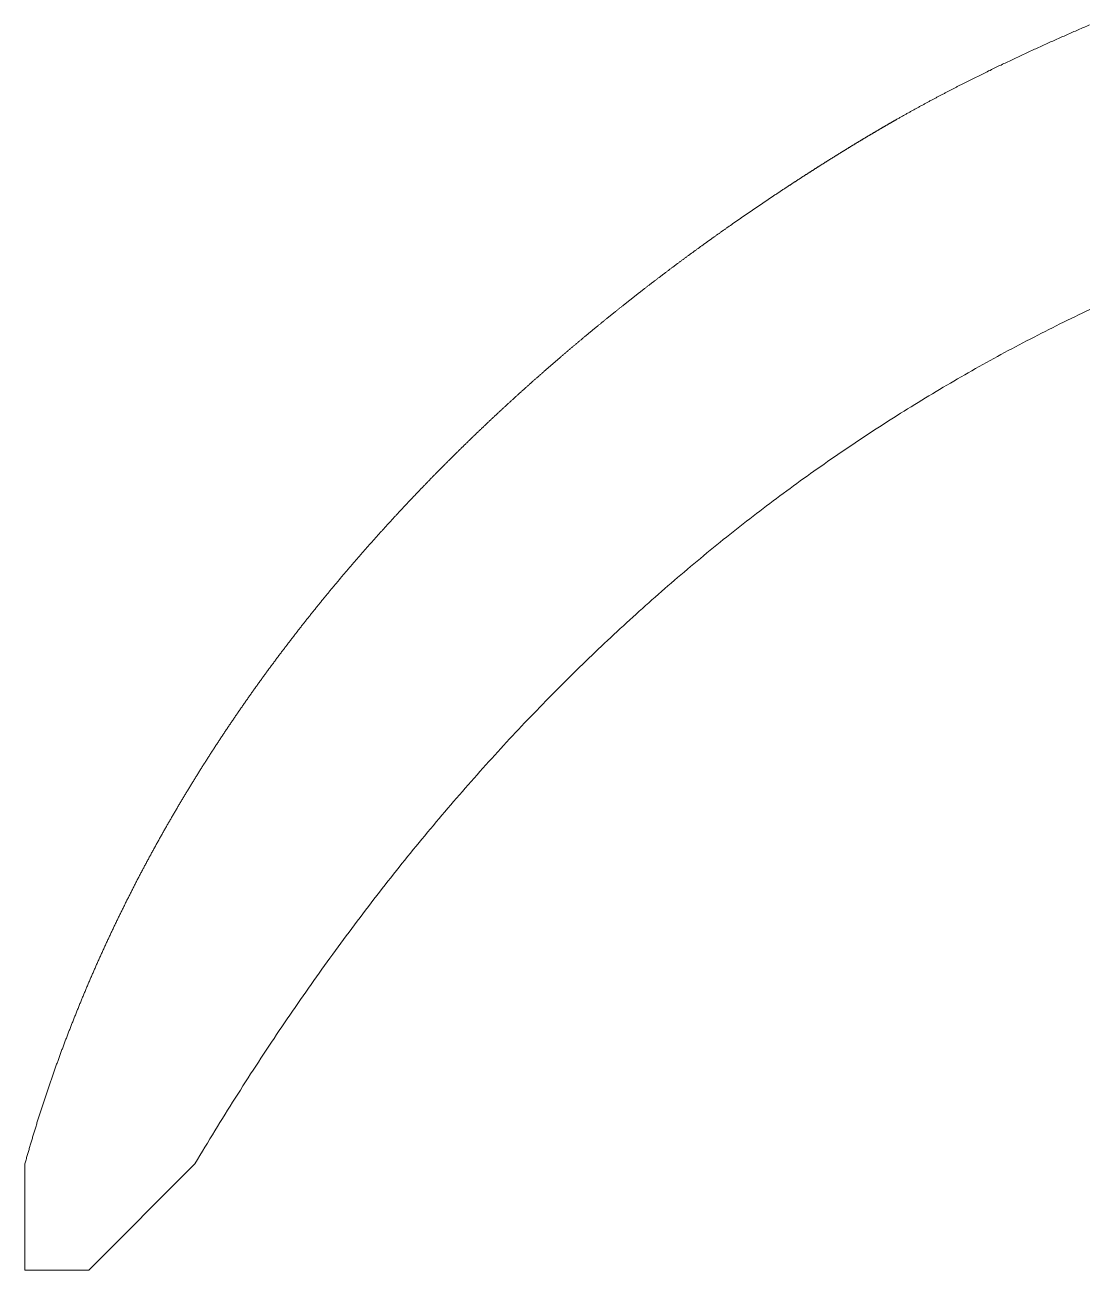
# Model space of a CAD drawing. Header units: millimetres. Extents: x -83 to 17, y -2 to 64.
# Drawn here: x -83.3 to -33.3, y -1.9 to 56.7 of the extents above; entities that cross this region are included whole.
import ezdxf

# ---------------------------------------------------------------- set-up
doc = ezdxf.new("R2010")
doc.units = ezdxf.units.MM

msp = doc.modelspace()

# ---------------------------------------------------------------- linework, layer by layer
at = {"color": 7, "linetype": 'Continuous', "lineweight": 15}
msp.add_lwpolyline([(-33.248, 56.657), (-33.315, 56.628), (-33.382, 56.6), (-33.449, 56.571), (-33.515, 56.542), (-33.582, 56.514), (-33.649, 56.485), (-33.716, 56.456), (-33.783, 56.427), (-33.849, 56.398), (-33.916, 56.369), (-33.983, 56.34), (-34.049, 56.311), (-34.116, 56.282), (-34.182, 56.252), (-34.249, 56.223), (-34.316, 56.194), (-34.382, 56.165), (-34.449, 56.135), (-34.515, 56.106), (-34.582, 56.076), (-34.648, 56.047), (-34.715, 56.017), (-34.781, 55.988), (-34.847, 55.958), (-34.914, 55.929), (-34.98, 55.899), (-35.046, 55.869), (-35.113, 55.839), (-35.179, 55.809), (-35.245, 55.78), (-35.311, 55.75), (-35.377, 55.72), (-35.444, 55.69), (-35.51, 55.66), (-35.576, 55.63), (-35.642, 55.6), (-35.708, 55.569), (-35.774, 55.539), (-35.84, 55.509), (-35.906, 55.479), (-35.971, 55.448), (-36.037, 55.418), (-36.103, 55.388), (-36.169, 55.357), (-36.235, 55.327), (-36.3, 55.296), (-36.366, 55.266), (-36.432, 55.235), (-36.497, 55.205), (-36.563, 55.174), (-36.628, 55.143), (-36.694, 55.112), (-36.759, 55.082), (-36.825, 55.051), (-36.89, 55.02), (-36.956, 54.989), (-37.021, 54.958), (-37.086, 54.927), (-37.151, 54.896), (-37.217, 54.865), (-37.282, 54.834), (-37.347, 54.803), (-37.412, 54.771), (-37.477, 54.74), (-37.542, 54.709), (-37.607, 54.678), (-37.672, 54.646), (-37.736, 54.615), (-37.801, 54.583), (-37.866, 54.552), (-37.931, 54.52), (-37.995, 54.489), (-38.06, 54.457), (-38.125, 54.426), (-38.189, 54.394), (-38.254, 54.362), (-38.318, 54.331), (-38.382, 54.299), (-38.447, 54.267), (-38.511, 54.235), (-38.575, 54.203), (-38.639, 54.171), (-38.704, 54.139), (-38.768, 54.107), (-38.832, 54.075), (-38.896, 54.043), (-38.96, 54.011), (-39.024, 53.979), (-39.088, 53.947), (-39.152, 53.914), (-39.215, 53.882), (-39.279, 53.849), (-39.311, 53.833), (-39.343, 53.817), (-39.375, 53.801), (-39.407, 53.784), (-39.439, 53.768), (-39.471, 53.752), (-39.503, 53.735), (-39.535, 53.719), (-39.567, 53.702), (-39.599, 53.686), (-39.631, 53.67), (-39.663, 53.653), (-39.695, 53.637), (-39.727, 53.62), (-39.759, 53.604), (-39.791, 53.587), (-39.823, 53.57), (-39.855, 53.554), (-39.887, 53.537), (-39.919, 53.521), (-39.951, 53.504), (-39.983, 53.487), (-40.015, 53.471), (-40.047, 53.454), (-40.079, 53.437), (-40.111, 53.42), (-40.143, 53.403), (-40.175, 53.387), (-40.207, 53.37), (-40.239, 53.353), (-40.271, 53.336), (-40.303, 53.319), (-40.336, 53.302), (-40.368, 53.285), (-40.4, 53.268), (-40.432, 53.251), (-40.464, 53.234), (-40.497, 53.217), (-40.529, 53.199), (-40.561, 53.182), (-40.594, 53.165), (-40.626, 53.148), (-40.658, 53.13), (-40.691, 53.113), (-40.723, 53.096), (-40.755, 53.078), (-40.788, 53.061), (-40.82, 53.043), (-40.853, 53.026), (-40.885, 53.008), (-40.918, 52.991), (-40.95, 52.973), (-40.983, 52.956), (-41.015, 52.938), (-41.048, 52.92), (-41.081, 52.903), (-41.113, 52.885), (-41.146, 52.867), (-41.179, 52.849), (-41.211, 52.831), (-41.244, 52.813), (-41.277, 52.795), (-41.31, 52.777), (-41.343, 52.759), (-41.376, 52.741), (-41.409, 52.723), (-41.441, 52.705), (-41.474, 52.687), (-41.507, 52.669), (-41.541, 52.65), (-41.574, 52.632), (-41.607, 52.614), (-41.64, 52.595), (-41.673, 52.577), (-41.706, 52.558), (-41.74, 52.54), (-41.773, 52.521), (-41.806, 52.502), (-41.84, 52.484), (-41.873, 52.465), (-41.907, 52.446), (-41.94, 52.428), (-41.974, 52.409), (-42.007, 52.39), (-42.041, 52.371), (-42.075, 52.352), (-42.108, 52.333), (-42.142, 52.314), (-42.176, 52.295), (-42.21, 52.275), (-42.244, 52.256), (-42.277, 52.237), (-42.311, 52.218), (-42.328, 52.208), (-42.345, 52.198), (-42.362, 52.188), (-42.38, 52.179), (-42.397, 52.169), (-42.414, 52.159), (-42.431, 52.15), (-42.448, 52.14), (-42.465, 52.13), (-42.482, 52.12), (-42.499, 52.11), (-42.516, 52.101), (-42.533, 52.091), (-42.551, 52.081), (-42.568, 52.071), (-42.585, 52.061), (-42.602, 52.051), (-42.619, 52.041), (-42.637, 52.031), (-42.654, 52.021), (-42.671, 52.012), (-42.688, 52.002), (-42.706, 51.992), (-42.723, 51.982), (-42.74, 51.972), (-42.757, 51.962), (-42.775, 51.952), (-42.792, 51.942), (-42.809, 51.931), (-42.827, 51.921), (-42.844, 51.911), (-42.862, 51.901), (-42.879, 51.891), (-42.896, 51.881), (-42.914, 51.871), (-42.931, 51.861), (-42.949, 51.851), (-42.966, 51.84), (-42.984, 51.83), (-43.001, 51.82), (-43.019, 51.81), (-43.036, 51.8), (-43.054, 51.789), (-43.071, 51.779), (-43.089, 51.769), (-43.107, 51.758), (-43.124, 51.748), (-43.142, 51.738), (-43.159, 51.728), (-43.177, 51.717), (-43.195, 51.707), (-43.212, 51.696), (-43.23, 51.686), (-43.248, 51.676), (-43.265, 51.665), (-43.283, 51.655), (-43.301, 51.644), (-43.319, 51.634), (-43.336, 51.623), (-43.354, 51.613), (-43.372, 51.602), (-43.39, 51.592), (-43.408, 51.581), (-43.426, 51.571), (-43.443, 51.56), (-43.461, 51.55), (-43.479, 51.539), (-43.497, 51.528), (-43.515, 51.518), (-43.533, 51.507), (-43.551, 51.496), (-43.569, 51.486), (-43.587, 51.475), (-43.605, 51.464), (-43.623, 51.454), (-43.641, 51.443), (-43.659, 51.432), (-43.677, 51.421), (-43.695, 51.41), (-43.713, 51.4), (-43.732, 51.389), (-43.75, 51.378), (-43.768, 51.367), (-43.786, 51.356), (-43.804, 51.345), (-43.822, 51.334), (-43.841, 51.324), (-43.859, 51.313), (-43.877, 51.302), (-43.895, 51.291), (-43.914, 51.28), (-43.932, 51.269), (-43.95, 51.258), (-43.969, 51.247), (-43.987, 51.236), (-44.005, 51.225), (-44.024, 51.213), (-44.042, 51.202), (-44.061, 51.191), (-44.079, 51.18), (-44.098, 51.169), (-44.116, 51.158), (-44.135, 51.147), (-44.153, 51.135), (-44.172, 51.124), (-44.19, 51.113), (-44.209, 51.102), (-44.227, 51.09), (-44.246, 51.079), (-44.265, 51.068), (-44.283, 51.056), (-44.302, 51.045), (-44.321, 51.034), (-44.339, 51.022), (-44.358, 51.011), (-44.377, 51), (-44.396, 50.988), (-44.414, 50.977), (-44.433, 50.965), (-44.452, 50.954), (-44.471, 50.942), (-44.49, 50.931), (-44.509, 50.919), (-44.528, 50.908), (-44.546, 50.896), (-44.565, 50.885), (-44.584, 50.873), (-44.603, 50.861), (-44.622, 50.85), (-44.641, 50.838), (-44.66, 50.826), (-44.679, 50.815), (-44.698, 50.803), (-44.718, 50.791), (-44.737, 50.779), (-44.756, 50.768), (-44.775, 50.756), (-44.794, 50.744), (-44.813, 50.732), (-44.833, 50.72), (-44.852, 50.709), (-44.871, 50.697), (-44.89, 50.685), (-44.91, 50.673), (-44.929, 50.661), (-44.948, 50.649), (-44.968, 50.637), (-44.987, 50.625), (-45.006, 50.613), (-45.026, 50.601), (-45.045, 50.589), (-45.065, 50.577), (-45.084, 50.565), (-45.104, 50.553), (-45.123, 50.54), (-45.143, 50.528), (-45.162, 50.516), (-45.182, 50.504), (-45.202, 50.492), (-45.221, 50.48), (-45.241, 50.467), (-45.261, 50.455), (-45.28, 50.443), (-45.3, 50.43), (-45.32, 50.418), (-45.34, 50.406), (-45.359, 50.393), (-45.379, 50.381), (-45.399, 50.369), (-45.419, 50.356), (-45.439, 50.344), (-45.459, 50.331), (-45.479, 50.319), (-45.498, 50.306), (-45.518, 50.294), (-45.538, 50.281), (-45.558, 50.269), (-45.578, 50.256), (-45.599, 50.243), (-45.619, 50.231), (-45.639, 50.218), (-45.659, 50.206), (-45.679, 50.193), (-45.699, 50.18), (-45.719, 50.167), (-45.74, 50.155), (-45.76, 50.142), (-45.78, 50.129), (-45.8, 50.116), (-45.821, 50.104), (-45.841, 50.091), (-45.861, 50.078), (-45.882, 50.065), (-45.902, 50.052), (-45.923, 50.039), (-45.943, 50.026), (-45.963, 50.013), (-45.984, 50), (-46.004, 49.987), (-46.025, 49.974), (-46.046, 49.961), (-46.066, 49.948), (-46.087, 49.935), (-46.107, 49.922), (-46.128, 49.909), (-46.149, 49.895), (-46.169, 49.882), (-46.19, 49.869), (-46.211, 49.856), (-46.232, 49.843), (-46.252, 49.829), (-46.273, 49.816), (-46.294, 49.803), (-46.315, 49.789), (-46.336, 49.776), (-46.357, 49.763), (-46.377, 49.749), (-46.398, 49.736), (-46.419, 49.723), (-46.44, 49.709), (-46.461, 49.696), (-46.482, 49.682), (-46.503, 49.669), (-46.524, 49.655), (-46.545, 49.642), (-46.567, 49.628), (-46.588, 49.614), (-46.609, 49.601), (-46.63, 49.587), (-46.651, 49.574), (-46.672, 49.56), (-46.694, 49.546), (-46.715, 49.533), (-46.736, 49.519), (-46.757, 49.505), (-46.779, 49.491), (-46.8, 49.477), (-46.821, 49.464), (-46.843, 49.45), (-46.864, 49.436), (-46.886, 49.422), (-46.907, 49.408), (-46.929, 49.394), (-46.95, 49.38), (-46.972, 49.366), (-46.993, 49.352), (-47.015, 49.338), (-47.036, 49.324), (-47.058, 49.31), (-47.079, 49.296), (-47.101, 49.282), (-47.123, 49.268), (-47.144, 49.254), (-47.166, 49.24), (-47.188, 49.226), (-47.209, 49.212), (-47.231, 49.197), (-47.253, 49.183), (-47.275, 49.169), (-47.297, 49.155), (-47.318, 49.14), (-47.34, 49.126), (-47.362, 49.112), (-47.384, 49.097), (-47.406, 49.083), (-47.428, 49.069), (-47.45, 49.054), (-47.472, 49.04), (-47.494, 49.025), (-47.516, 49.011), (-47.538, 48.996), (-47.56, 48.982), (-47.582, 48.967), (-47.604, 48.953), (-47.626, 48.938), (-47.648, 48.924), (-47.67, 48.909), (-47.693, 48.894), (-47.715, 48.88), (-47.737, 48.865), (-47.759, 48.85), (-47.781, 48.835), (-47.804, 48.821), (-47.826, 48.806), (-47.848, 48.791), (-47.871, 48.776), (-47.893, 48.762), (-47.915, 48.747), (-47.938, 48.732), (-47.96, 48.717), (-47.983, 48.702), (-48.005, 48.687), (-48.027, 48.672), (-48.05, 48.657), (-48.072, 48.642), (-48.095, 48.627), (-48.118, 48.612), (-48.14, 48.597), (-48.163, 48.582), (-48.185, 48.567), (-48.208, 48.552), (-48.23, 48.537), (-48.253, 48.522), (-48.276, 48.506), (-48.298, 48.491), (-48.321, 48.476), (-48.344, 48.461), (-48.367, 48.445), (-48.389, 48.43), (-48.412, 48.415), (-48.435, 48.4), (-48.458, 48.384), (-48.481, 48.369), (-48.504, 48.353), (-48.526, 48.338), (-48.549, 48.323), (-48.572, 48.307), (-48.595, 48.292), (-48.618, 48.276), (-48.641, 48.261), (-48.664, 48.245), (-48.687, 48.23), (-48.71, 48.214), (-48.733, 48.198), (-48.756, 48.183), (-48.779, 48.167), (-48.802, 48.152), (-48.825, 48.136), (-48.849, 48.12), (-48.872, 48.104), (-48.895, 48.089), (-48.918, 48.073), (-48.941, 48.057), (-48.964, 48.041), (-48.988, 48.026), (-49.011, 48.01), (-49.034, 47.994), (-49.057, 47.978), (-49.081, 47.962), (-49.104, 47.946), (-49.127, 47.93), (-49.151, 47.914), (-49.174, 47.898), (-49.198, 47.882), (-49.221, 47.866), (-49.244, 47.85), (-49.268, 47.834), (-49.291, 47.818), (-49.315, 47.802), (-49.338, 47.786), (-49.362, 47.769), (-49.385, 47.753), (-49.409, 47.737), (-49.432, 47.721), (-49.456, 47.705), (-49.48, 47.688), (-49.503, 47.672), (-49.527, 47.656), (-49.55, 47.639), (-49.574, 47.623), (-49.598, 47.607), (-49.622, 47.59), (-49.645, 47.574), (-49.669, 47.558), (-49.693, 47.541), (-49.716, 47.525), (-49.74, 47.508), (-49.764, 47.492), (-49.788, 47.475), (-49.812, 47.458), (-49.836, 47.442), (-49.859, 47.425), (-49.883, 47.409), (-49.907, 47.392), (-49.931, 47.375), (-49.955, 47.359), (-49.979, 47.342), (-50.003, 47.325), (-50.027, 47.309), (-50.051, 47.292), (-50.075, 47.275), (-50.099, 47.258), (-50.123, 47.241), (-50.147, 47.224), (-50.171, 47.208), (-50.195, 47.191), (-50.219, 47.174), (-50.243, 47.157), (-50.268, 47.14), (-50.292, 47.123), (-50.316, 47.106), (-50.34, 47.089), (-50.364, 47.072), (-50.388, 47.055), (-50.413, 47.038), (-50.437, 47.021), (-50.461, 47.004), (-50.485, 46.986), (-50.51, 46.969), (-50.534, 46.952), (-50.558, 46.935), (-50.583, 46.918), (-50.607, 46.9), (-50.631, 46.883), (-50.656, 46.866), (-50.68, 46.848), (-50.705, 46.831), (-50.729, 46.814), (-50.754, 46.796), (-50.778, 46.779), (-50.803, 46.762), (-50.827, 46.744), (-50.852, 46.727), (-50.876, 46.709), (-50.901, 46.692), (-50.925, 46.674), (-50.95, 46.657), (-50.974, 46.639), (-50.999, 46.621), (-51.023, 46.604), (-51.048, 46.586), (-51.073, 46.569), (-51.097, 46.551), (-51.122, 46.533), (-51.147, 46.515), (-51.171, 46.498), (-51.196, 46.48), (-51.221, 46.462), (-51.246, 46.444), (-51.27, 46.427), (-51.295, 46.409), (-51.32, 46.391), (-51.345, 46.373), (-51.37, 46.355), (-51.394, 46.337), (-51.419, 46.319), (-51.444, 46.301), (-51.469, 46.283), (-51.494, 46.265), (-51.519, 46.247), (-51.544, 46.229), (-51.569, 46.211), (-51.594, 46.193), (-51.618, 46.175), (-51.643, 46.157), (-51.668, 46.139), (-51.693, 46.12), (-51.718, 46.102), (-51.743, 46.084), (-51.768, 46.066), (-51.794, 46.047), (-51.819, 46.029), (-51.844, 46.011), (-51.869, 45.992), (-51.894, 45.974), (-51.919, 45.956), (-51.944, 45.937), (-51.969, 45.919), (-51.994, 45.9), (-52.02, 45.882), (-52.045, 45.864), (-52.07, 45.845), (-52.095, 45.827), (-52.12, 45.808), (-52.146, 45.789), (-52.171, 45.771), (-52.196, 45.752), (-52.221, 45.734), (-52.247, 45.715), (-52.272, 45.696), (-52.297, 45.678), (-52.323, 45.659), (-52.348, 45.64), (-52.373, 45.621), (-52.399, 45.603), (-52.424, 45.584), (-52.45, 45.565), (-52.475, 45.546), (-52.5, 45.527), (-52.526, 45.508), (-52.551, 45.489), (-52.577, 45.471), (-52.602, 45.452), (-52.628, 45.433), (-52.653, 45.414), (-52.679, 45.395), (-52.704, 45.376), (-52.73, 45.357), (-52.755, 45.337), (-52.781, 45.318), (-52.806, 45.299), (-52.832, 45.28), (-52.858, 45.261), (-52.883, 45.242), (-52.909, 45.223), (-52.934, 45.203), (-52.96, 45.184), (-52.986, 45.165), (-53.011, 45.146), (-53.037, 45.126), (-53.063, 45.107), (-53.088, 45.088), (-53.114, 45.068), (-53.14, 45.049), (-53.166, 45.029), (-53.191, 45.01), (-53.217, 44.99), (-53.243, 44.971), (-53.269, 44.951), (-53.295, 44.932), (-53.32, 44.912), (-53.346, 44.893), (-53.372, 44.873), (-53.398, 44.854), (-53.424, 44.834), (-53.45, 44.814), (-53.475, 44.795), (-53.501, 44.775), (-53.527, 44.755), (-53.553, 44.736), (-53.579, 44.716), (-53.605, 44.696), (-53.631, 44.676), (-53.657, 44.656), (-53.683, 44.636), (-53.709, 44.617), (-53.735, 44.597), (-53.761, 44.577), (-53.787, 44.557), (-53.813, 44.537), (-53.839, 44.517), (-53.865, 44.497), (-53.891, 44.477), (-53.917, 44.457), (-53.943, 44.437), (-53.969, 44.417), (-53.995, 44.397), (-54.021, 44.377), (-54.048, 44.356), (-54.074, 44.336), (-54.1, 44.316), (-54.126, 44.296), (-54.152, 44.276), (-54.178, 44.255), (-54.205, 44.235), (-54.231, 44.215), (-54.257, 44.194), (-54.283, 44.174), (-54.309, 44.154), (-54.336, 44.133), (-54.362, 44.113), (-54.388, 44.093), (-54.414, 44.072), (-54.441, 44.052), (-54.467, 44.031), (-54.493, 44.011), (-54.52, 43.99), (-54.546, 43.969), (-54.572, 43.949), (-54.599, 43.928), (-54.625, 43.908), (-54.651, 43.887), (-54.678, 43.866), (-54.704, 43.846), (-54.73, 43.825), (-54.757, 43.804), (-54.783, 43.784), (-54.81, 43.763), (-54.836, 43.742), (-54.862, 43.721), (-54.889, 43.7), (-54.915, 43.679), (-54.942, 43.659), (-54.968, 43.638), (-54.995, 43.617), (-55.021, 43.596), (-55.048, 43.575), (-55.074, 43.554), (-55.101, 43.533), (-55.127, 43.512), (-55.154, 43.491), (-55.18, 43.47), (-55.207, 43.449), (-55.234, 43.427), (-55.26, 43.406), (-55.287, 43.385), (-55.313, 43.364), (-55.34, 43.343), (-55.367, 43.322), (-55.393, 43.3), (-55.42, 43.279), (-55.446, 43.258), (-55.473, 43.236), (-55.5, 43.215), (-55.526, 43.194), (-55.553, 43.172), (-55.58, 43.151), (-55.606, 43.13), (-55.633, 43.108), (-55.66, 43.087), (-55.687, 43.065), (-55.713, 43.044), (-55.74, 43.022), (-55.767, 43.001), (-55.793, 42.979), (-55.82, 42.957), (-55.847, 42.936), (-55.874, 42.914), (-55.901, 42.892), (-55.927, 42.871), (-55.954, 42.849), (-55.981, 42.827), (-56.008, 42.806), (-56.035, 42.784), (-56.061, 42.762), (-56.088, 42.74), (-56.115, 42.718), (-56.142, 42.697), (-56.169, 42.675), (-56.196, 42.653), (-56.223, 42.631), (-56.249, 42.609), (-56.276, 42.587), (-56.303, 42.565), (-56.33, 42.543), (-56.357, 42.521), (-56.384, 42.499), (-56.411, 42.477), (-56.438, 42.455), (-56.465, 42.433), (-56.492, 42.41), (-56.519, 42.388), (-56.546, 42.366), (-56.573, 42.344), (-56.6, 42.322), (-56.627, 42.299), (-56.654, 42.277), (-56.681, 42.255), (-56.708, 42.233), (-56.735, 42.21), (-56.762, 42.188), (-56.789, 42.165), (-56.816, 42.143), (-56.843, 42.121), (-56.87, 42.098), (-56.897, 42.076), (-56.924, 42.053), (-56.951, 42.031), (-56.978, 42.008), (-57.005, 41.986), (-57.032, 41.963), (-57.059, 41.94), (-57.087, 41.918), (-57.114, 41.895), (-57.141, 41.873), (-57.168, 41.85), (-57.195, 41.827), (-57.222, 41.804), (-57.249, 41.782), (-57.277, 41.759), (-57.304, 41.736), (-57.331, 41.713), (-57.358, 41.69), (-57.385, 41.668), (-57.412, 41.645), (-57.44, 41.622), (-57.467, 41.599), (-57.494, 41.576), (-57.521, 41.553), (-57.548, 41.53), (-57.576, 41.507), (-57.603, 41.484), (-57.63, 41.461), (-57.657, 41.438), (-57.685, 41.415), (-57.712, 41.392), (-57.739, 41.368), (-57.766, 41.345), (-57.794, 41.322), (-57.821, 41.299), (-57.848, 41.276), (-57.876, 41.252), (-57.903, 41.229), (-57.93, 41.206), (-57.957, 41.183), (-57.985, 41.159), (-58.012, 41.136), (-58.039, 41.112), (-58.067, 41.089), (-58.094, 41.066), (-58.121, 41.042), (-58.149, 41.019), (-58.176, 40.995), (-58.203, 40.972), (-58.231, 40.948), (-58.258, 40.925), (-58.286, 40.901), (-58.313, 40.877), (-58.34, 40.854), (-58.368, 40.83), (-58.395, 40.806), (-58.423, 40.783), (-58.45, 40.759), (-58.477, 40.735), (-58.505, 40.712), (-58.532, 40.688), (-58.56, 40.664), (-58.587, 40.64), (-58.614, 40.616), (-58.642, 40.592), (-58.669, 40.568), (-58.697, 40.545), (-58.724, 40.521), (-58.752, 40.497), (-58.779, 40.473), (-58.807, 40.449), (-58.834, 40.425), (-58.862, 40.401), (-58.889, 40.377), (-58.916, 40.352), (-58.944, 40.328), (-58.971, 40.304), (-58.999, 40.28), (-59.026, 40.256), (-59.054, 40.232), (-59.081, 40.207), (-59.109, 40.183), (-59.137, 40.159), (-59.164, 40.135), (-59.192, 40.11), (-59.219, 40.086), (-59.247, 40.062), (-59.274, 40.037), (-59.302, 40.013), (-59.329, 39.988), (-59.357, 39.964), (-59.384, 39.94), (-59.412, 39.915), (-59.439, 39.891), (-59.467, 39.866), (-59.495, 39.842), (-59.522, 39.817), (-59.55, 39.792), (-59.577, 39.768), (-59.605, 39.743), (-59.632, 39.718), (-59.66, 39.694), (-59.688, 39.669), (-59.715, 39.644), (-59.743, 39.62), (-59.77, 39.595), (-59.798, 39.57), (-59.826, 39.545), (-59.853, 39.52), (-59.881, 39.495), (-59.909, 39.471), (-59.936, 39.446), (-59.964, 39.421), (-59.991, 39.396), (-60.019, 39.371), (-60.047, 39.346), (-60.074, 39.321), (-60.102, 39.296), (-60.13, 39.271), (-60.157, 39.246), (-60.185, 39.22), (-60.213, 39.195), (-60.24, 39.17), (-60.268, 39.145), (-60.296, 39.12), (-60.323, 39.095), (-60.351, 39.069), (-60.379, 39.044), (-60.406, 39.019), (-60.434, 38.994), (-60.462, 38.968), (-60.489, 38.943), (-60.517, 38.917), (-60.545, 38.892), (-60.572, 38.867), (-60.6, 38.841), (-60.628, 38.816), (-60.655, 38.79), (-60.683, 38.765), (-60.711, 38.739), (-60.738, 38.714), (-60.766, 38.688), (-60.794, 38.663), (-60.822, 38.637), (-60.849, 38.611), (-60.877, 38.586), (-60.905, 38.56), (-60.932, 38.534), (-60.96, 38.508), (-60.988, 38.483), (-61.016, 38.457), (-61.043, 38.431), (-61.071, 38.405), (-61.099, 38.379), (-61.126, 38.354), (-61.154, 38.328), (-61.182, 38.302), (-61.21, 38.276), (-61.237, 38.25), (-61.265, 38.224), (-61.293, 38.198), (-61.321, 38.172), (-61.348, 38.146), (-61.376, 38.12), (-61.404, 38.094), (-61.431, 38.068), (-61.459, 38.042), (-61.487, 38.015), (-61.515, 37.989), (-61.542, 37.963), (-61.57, 37.937), (-61.598, 37.911), (-61.626, 37.884), (-61.653, 37.858), (-61.681, 37.832), (-61.709, 37.805), (-61.737, 37.779), (-61.764, 37.753), (-61.792, 37.726), (-61.82, 37.7), (-61.848, 37.673), (-61.876, 37.647), (-61.903, 37.62), (-61.931, 37.594), (-61.959, 37.567), (-61.987, 37.541), (-62.014, 37.514), (-62.042, 37.488), (-62.07, 37.461), (-62.098, 37.434), (-62.125, 37.408), (-62.153, 37.381), (-62.181, 37.354), (-62.209, 37.328), (-62.236, 37.301), (-62.264, 37.274), (-62.292, 37.247), (-62.32, 37.22), (-62.347, 37.194), (-62.375, 37.167), (-62.403, 37.14), (-62.431, 37.113), (-62.459, 37.086), (-62.486, 37.059), (-62.514, 37.032), (-62.542, 37.005), (-62.57, 36.978), (-62.597, 36.951), (-62.625, 36.924), (-62.653, 36.897), (-62.681, 36.87), (-62.708, 36.842), (-62.736, 36.815), (-62.764, 36.788), (-62.792, 36.761), (-62.819, 36.734), (-62.847, 36.706), (-62.875, 36.679), (-62.903, 36.652), (-62.93, 36.625), (-62.958, 36.597), (-62.986, 36.57), (-63.014, 36.542), (-63.042, 36.515), (-63.069, 36.488), (-63.097, 36.46), (-63.125, 36.433), (-63.153, 36.405), (-63.18, 36.378), (-63.208, 36.35), (-63.236, 36.323), (-63.264, 36.295), (-63.291, 36.267), (-63.319, 36.24), (-63.347, 36.212), (-63.375, 36.184), (-63.402, 36.157), (-63.43, 36.129), (-63.458, 36.101), (-63.486, 36.073), (-63.513, 36.046), (-63.541, 36.018), (-63.569, 35.99), (-63.596, 35.962), (-63.624, 35.934), (-63.652, 35.906), (-63.68, 35.878), (-63.707, 35.85), (-63.735, 35.823), (-63.763, 35.795), (-63.791, 35.767), (-63.818, 35.738), (-63.846, 35.71), (-63.874, 35.682), (-63.901, 35.654), (-63.929, 35.626), (-63.957, 35.598), (-63.985, 35.57), (-64.012, 35.542), (-64.04, 35.513), (-64.068, 35.485), (-64.095, 35.457), (-64.123, 35.429), (-64.151, 35.4), (-64.179, 35.372), (-64.206, 35.344), (-64.234, 35.315), (-64.262, 35.287), (-64.289, 35.258), (-64.317, 35.23), (-64.345, 35.201), (-64.372, 35.173), (-64.4, 35.144), (-64.428, 35.116), (-64.455, 35.087), (-64.483, 35.059), (-64.511, 35.03), (-64.538, 35.001), (-64.566, 34.973), (-64.594, 34.944), (-64.621, 34.915), (-64.649, 34.887), (-64.677, 34.858), (-64.704, 34.829), (-64.732, 34.8), (-64.76, 34.772), (-64.787, 34.743), (-64.815, 34.714), (-64.843, 34.685), (-64.87, 34.656), (-64.898, 34.627), (-64.925, 34.598), (-64.953, 34.569), (-64.981, 34.54), (-65.008, 34.511), (-65.036, 34.482), (-65.064, 34.453), (-65.091, 34.424), (-65.119, 34.395), (-65.146, 34.366), (-65.174, 34.337), (-65.202, 34.308), (-65.229, 34.278), (-65.257, 34.249), (-65.284, 34.22), (-65.312, 34.191), (-65.339, 34.161), (-65.367, 34.132), (-65.395, 34.103), (-65.422, 34.073), (-65.45, 34.044), (-65.477, 34.015), (-65.505, 33.985), (-65.532, 33.956), (-65.56, 33.926), (-65.588, 33.897), (-65.615, 33.867), (-65.643, 33.838), (-65.67, 33.808), (-65.698, 33.779), (-65.725, 33.749), (-65.753, 33.719), (-65.78, 33.69), (-65.808, 33.66), (-65.835, 33.63), (-65.863, 33.601), (-65.89, 33.571), (-65.918, 33.541), (-65.945, 33.511), (-65.973, 33.481), (-66, 33.452), (-66.028, 33.422), (-66.055, 33.392), (-66.083, 33.362), (-66.11, 33.332), (-66.138, 33.302), (-66.165, 33.272), (-66.192, 33.242), (-66.22, 33.212), (-66.247, 33.182), (-66.275, 33.152), (-66.302, 33.122), (-66.33, 33.092), (-66.357, 33.062), (-66.384, 33.032), (-66.412, 33.001), (-66.439, 32.971), (-66.467, 32.941), (-66.494, 32.911), (-66.521, 32.88), (-66.549, 32.85), (-66.576, 32.82), (-66.604, 32.79), (-66.631, 32.759), (-66.658, 32.729), (-66.686, 32.698), (-66.713, 32.668), (-66.74, 32.637), (-66.768, 32.607), (-66.795, 32.577), (-66.822, 32.546), (-66.85, 32.515), (-66.877, 32.485), (-66.904, 32.454), (-66.932, 32.424), (-66.959, 32.393), (-66.986, 32.362), (-67.014, 32.332), (-67.041, 32.301), (-67.068, 32.27), (-67.095, 32.24), (-67.123, 32.209), (-67.15, 32.178), (-67.177, 32.147), (-67.205, 32.116), (-67.232, 32.085), (-67.259, 32.055), (-67.286, 32.024), (-67.313, 31.993), (-67.341, 31.962), (-67.368, 31.931), (-67.395, 31.9), (-67.422, 31.869), (-67.45, 31.838), (-67.477, 31.807), (-67.504, 31.776), (-67.531, 31.744), (-67.558, 31.713), (-67.585, 31.682), (-67.613, 31.651), (-67.64, 31.62), (-67.667, 31.588), (-67.694, 31.557), (-67.721, 31.526), (-67.748, 31.495), (-67.775, 31.463), (-67.803, 31.432), (-67.83, 31.401), (-67.857, 31.369), (-67.884, 31.338), (-67.911, 31.306), (-67.938, 31.275), (-67.965, 31.243), (-67.992, 31.212), (-68.019, 31.18), (-68.046, 31.149), (-68.073, 31.117), (-68.1, 31.086), (-68.127, 31.054), (-68.154, 31.022), (-68.181, 30.991), (-68.208, 30.959), (-68.235, 30.927), (-68.262, 30.896), (-68.289, 30.864), (-68.316, 30.832), (-68.343, 30.8), (-68.37, 30.768), (-68.397, 30.736), (-68.424, 30.705), (-68.451, 30.673), (-68.478, 30.641), (-68.505, 30.609), (-68.532, 30.577), (-68.559, 30.545), (-68.586, 30.513), (-68.613, 30.481), (-68.64, 30.449), (-68.667, 30.417), (-68.693, 30.385), (-68.72, 30.352), (-68.747, 30.32), (-68.774, 30.288), (-68.801, 30.256), (-68.828, 30.224), (-68.854, 30.191), (-68.881, 30.159), (-68.908, 30.127), (-68.935, 30.095), (-68.962, 30.062), (-68.989, 30.03), (-69.015, 29.997), (-69.042, 29.965), (-69.069, 29.933), (-69.096, 29.9), (-69.122, 29.868), (-69.149, 29.835), (-69.176, 29.803), (-69.203, 29.77), (-69.229, 29.738), (-69.256, 29.705), (-69.283, 29.672), (-69.309, 29.64), (-69.336, 29.607), (-69.363, 29.574), (-69.389, 29.542), (-69.416, 29.509), (-69.443, 29.476), (-69.469, 29.443), (-69.496, 29.411), (-69.522, 29.378), (-69.549, 29.345), (-69.576, 29.312), (-69.602, 29.279), (-69.629, 29.246), (-69.655, 29.213), (-69.682, 29.18), (-69.709, 29.147), (-69.735, 29.114), (-69.762, 29.081), (-69.788, 29.048), (-69.815, 29.015), (-69.841, 28.982), (-69.868, 28.949), (-69.894, 28.916), (-69.921, 28.882), (-69.947, 28.849), (-69.974, 28.816), (-70, 28.783), (-70.026, 28.75), (-70.053, 28.716), (-70.079, 28.683), (-70.106, 28.65), (-70.132, 28.616), (-70.159, 28.583), (-70.185, 28.549), (-70.211, 28.516), (-70.238, 28.483), (-70.264, 28.449), (-70.29, 28.416), (-70.317, 28.382), (-70.343, 28.349), (-70.369, 28.315), (-70.396, 28.281), (-70.422, 28.248), (-70.448, 28.214), (-70.475, 28.18), (-70.501, 28.147), (-70.527, 28.113), (-70.553, 28.079), (-70.579, 28.046), (-70.606, 28.012), (-70.632, 27.978), (-70.658, 27.944), (-70.684, 27.91), (-70.711, 27.876), (-70.737, 27.842), (-70.763, 27.809), (-70.789, 27.775), (-70.815, 27.741), (-70.841, 27.707), (-70.867, 27.673), (-70.893, 27.639), (-70.92, 27.605), (-70.946, 27.57), (-70.972, 27.536), (-70.998, 27.502), (-71.024, 27.468), (-71.05, 27.434), (-71.076, 27.4), (-71.102, 27.365), (-71.128, 27.331), (-71.154, 27.297), (-71.18, 27.263), (-71.206, 27.228), (-71.232, 27.194), (-71.258, 27.16), (-71.284, 27.125), (-71.31, 27.091), (-71.336, 27.056), (-71.362, 27.022), (-71.387, 26.987), (-71.413, 26.953), (-71.439, 26.918), (-71.465, 26.884), (-71.491, 26.849), (-71.517, 26.815), (-71.543, 26.78), (-71.568, 26.745), (-71.594, 26.711), (-71.62, 26.676), (-71.646, 26.641), (-71.672, 26.607), (-71.697, 26.572), (-71.723, 26.537), (-71.749, 26.502), (-71.775, 26.467), (-71.8, 26.432), (-71.826, 26.398), (-71.852, 26.363), (-71.877, 26.328), (-71.903, 26.293), (-71.929, 26.258), (-71.954, 26.223), (-71.98, 26.188), (-72.006, 26.153), (-72.031, 26.118), (-72.057, 26.083), (-72.082, 26.047), (-72.108, 26.012), (-72.133, 25.977), (-72.159, 25.942), (-72.185, 25.907), (-72.21, 25.871), (-72.236, 25.836), (-72.261, 25.801), (-72.287, 25.766), (-72.312, 25.73), (-72.337, 25.695), (-72.363, 25.66), (-72.388, 25.624), (-72.414, 25.589), (-72.439, 25.553), (-72.465, 25.518), (-72.49, 25.482), (-72.515, 25.447), (-72.541, 25.411), (-72.566, 25.376), (-72.591, 25.34), (-72.617, 25.305), (-72.642, 25.269), (-72.667, 25.233), (-72.692, 25.198), (-72.718, 25.162), (-72.743, 25.126), (-72.768, 25.09), (-72.793, 25.055), (-72.819, 25.019), (-72.844, 24.983), (-72.869, 24.947), (-72.894, 24.911), (-72.919, 24.875), (-72.945, 24.839), (-72.97, 24.803), (-72.995, 24.767), (-73.02, 24.732), (-73.045, 24.695), (-73.07, 24.659), (-73.095, 24.623), (-73.12, 24.587), (-73.145, 24.551), (-73.17, 24.515), (-73.195, 24.479), (-73.22, 24.443), (-73.245, 24.407), (-73.27, 24.37), (-73.295, 24.334), (-73.32, 24.298), (-73.345, 24.261), (-73.37, 24.225), (-73.395, 24.189), (-73.42, 24.152), (-73.444, 24.116), (-73.469, 24.08), (-73.494, 24.043), (-73.519, 24.007), (-73.544, 23.97), (-73.569, 23.934), (-73.593, 23.897), (-73.618, 23.861), (-73.643, 23.824), (-73.668, 23.787), (-73.692, 23.751), (-73.717, 23.714), (-73.742, 23.677), (-73.766, 23.641), (-73.791, 23.604), (-73.816, 23.567), (-73.84, 23.531), (-73.865, 23.494), (-73.89, 23.457), (-73.914, 23.42), (-73.939, 23.383), (-73.963, 23.346), (-73.988, 23.309), (-74.012, 23.272), (-74.037, 23.236), (-74.061, 23.199), (-74.086, 23.162), (-74.11, 23.124), (-74.135, 23.087), (-74.159, 23.05), (-74.184, 23.013), (-74.208, 22.976), (-74.233, 22.939), (-74.257, 22.902), (-74.281, 22.865), (-74.306, 22.827), (-74.33, 22.79), (-74.354, 22.753), (-74.379, 22.716), (-74.403, 22.678), (-74.427, 22.641), (-74.451, 22.604), (-74.476, 22.566), (-74.5, 22.529), (-74.524, 22.491), (-74.548, 22.454), (-74.573, 22.416), (-74.597, 22.379), (-74.621, 22.341), (-74.645, 22.304), (-74.669, 22.266), (-74.693, 22.229), (-74.717, 22.191), (-74.741, 22.153), (-74.765, 22.116), (-74.789, 22.078), (-74.813, 22.04), (-74.837, 22.002), (-74.861, 21.965), (-74.885, 21.927), (-74.909, 21.889), (-74.933, 21.851), (-74.957, 21.813), (-74.981, 21.775), (-75.005, 21.737), (-75.029, 21.7), (-75.053, 21.662), (-75.077, 21.624), (-75.1, 21.586), (-75.124, 21.548), (-75.148, 21.51), (-75.172, 21.471), (-75.196, 21.433), (-75.219, 21.395), (-75.243, 21.357), (-75.267, 21.319), (-75.29, 21.281), (-75.314, 21.242), (-75.338, 21.204), (-75.361, 21.166), (-75.385, 21.128), (-75.409, 21.089), (-75.432, 21.051), (-75.456, 21.013), (-75.479, 20.974), (-75.503, 20.936), (-75.526, 20.897), (-75.55, 20.859), (-75.573, 20.82), (-75.597, 20.782), (-75.62, 20.743), (-75.644, 20.705), (-75.667, 20.666), (-75.691, 20.628), (-75.714, 20.589), (-75.737, 20.55), (-75.761, 20.512), (-75.784, 20.473), (-75.807, 20.434), (-75.831, 20.395), (-75.854, 20.357), (-75.877, 20.318), (-75.901, 20.279), (-75.924, 20.24), (-75.947, 20.201), (-75.97, 20.162), (-75.993, 20.123), (-76.016, 20.085), (-76.04, 20.046), (-76.063, 20.007), (-76.086, 19.968), (-76.109, 19.929), (-76.132, 19.889), (-76.155, 19.85), (-76.178, 19.811), (-76.201, 19.772), (-76.224, 19.733), (-76.247, 19.694), (-76.27, 19.655), (-76.293, 19.615), (-76.316, 19.576), (-76.339, 19.537), (-76.362, 19.497), (-76.385, 19.458), (-76.407, 19.419), (-76.43, 19.379), (-76.453, 19.34), (-76.476, 19.301), (-76.499, 19.261), (-76.521, 19.222), (-76.544, 19.182), (-76.567, 19.143), (-76.59, 19.103), (-76.612, 19.064), (-76.635, 19.024), (-76.658, 18.984), (-76.68, 18.945), (-76.703, 18.905), (-76.725, 18.865), (-76.748, 18.826), (-76.77, 18.786), (-76.793, 18.746), (-76.816, 18.706), (-76.838, 18.667), (-76.861, 18.627), (-76.883, 18.587), (-76.905, 18.547), (-76.928, 18.507), (-76.95, 18.467), (-76.973, 18.427), (-76.995, 18.387), (-77.017, 18.347), (-77.04, 18.307), (-77.062, 18.267), (-77.084, 18.227), (-77.106, 18.187), (-77.129, 18.147), (-77.151, 18.107), (-77.173, 18.066), (-77.195, 18.026), (-77.217, 17.986), (-77.24, 17.946), (-77.262, 17.906), (-77.284, 17.865), (-77.306, 17.825), (-77.328, 17.785), (-77.35, 17.744), (-77.372, 17.704), (-77.394, 17.663), (-77.416, 17.623), (-77.438, 17.582), (-77.46, 17.542), (-77.482, 17.501), (-77.504, 17.461), (-77.526, 17.42), (-77.548, 17.38), (-77.569, 17.339), (-77.591, 17.299), (-77.613, 17.258), (-77.635, 17.217), (-77.657, 17.177), (-77.678, 17.136), (-77.7, 17.095), (-77.722, 17.054), (-77.743, 17.013), (-77.765, 16.973), (-77.787, 16.932), (-77.808, 16.891), (-77.83, 16.85), (-77.852, 16.809), (-77.873, 16.768), (-77.895, 16.727), (-77.916, 16.686), (-77.938, 16.645), (-77.959, 16.604), (-77.981, 16.563), (-78.002, 16.522), (-78.023, 16.481), (-78.045, 16.44), (-78.066, 16.399), (-78.088, 16.357), (-78.109, 16.316), (-78.13, 16.275), (-78.152, 16.234), (-78.173, 16.192), (-78.194, 16.151), (-78.215, 16.11), (-78.236, 16.068), (-78.258, 16.027), (-78.279, 15.985), (-78.3, 15.944), (-78.321, 15.903), (-78.342, 15.861), (-78.363, 15.82), (-78.384, 15.778), (-78.405, 15.737), (-78.426, 15.695), (-78.447, 15.653), (-78.468, 15.612), (-78.489, 15.57), (-78.51, 15.528), (-78.531, 15.487), (-78.552, 15.445), (-78.573, 15.403), (-78.594, 15.361), (-78.614, 15.32), (-78.635, 15.278), (-78.656, 15.236), (-78.677, 15.194), (-78.698, 15.152), (-78.718, 15.11), (-78.739, 15.068), (-78.76, 15.026), (-78.78, 14.984), (-78.801, 14.942), (-78.821, 14.9), (-78.842, 14.858), (-78.863, 14.816), (-78.883, 14.774), (-78.904, 14.732), (-78.924, 14.69), (-78.945, 14.648), (-78.965, 14.605), (-78.985, 14.563), (-79.006, 14.521), (-79.026, 14.479), (-79.046, 14.436), (-79.067, 14.394), (-79.087, 14.352), (-79.107, 14.309), (-79.128, 14.267), (-79.148, 14.224), (-79.168, 14.182), (-79.188, 14.139), (-79.208, 14.097), (-79.229, 14.054), (-79.249, 14.012), (-79.269, 13.969), (-79.289, 13.927), (-79.309, 13.884), (-79.329, 13.841), (-79.349, 13.799), (-79.369, 13.756), (-79.389, 13.713), (-79.409, 13.67), (-79.429, 13.628), (-79.449, 13.585), (-79.469, 13.542), (-79.488, 13.499), (-79.508, 13.456), (-79.528, 13.413), (-79.548, 13.37), (-79.568, 13.328), (-79.587, 13.285), (-79.607, 13.242), (-79.627, 13.199), (-79.646, 13.156), (-79.666, 13.112), (-79.686, 13.069), (-79.705, 13.026), (-79.725, 12.983), (-79.744, 12.94), (-79.764, 12.897), (-79.783, 12.853), (-79.803, 12.81), (-79.822, 12.767), (-79.842, 12.724), (-79.861, 12.68), (-79.88, 12.637), (-79.9, 12.594), (-79.919, 12.55), (-79.938, 12.507), (-79.958, 12.463), (-79.977, 12.42), (-79.996, 12.376), (-80.015, 12.333), (-80.034, 12.289), (-80.054, 12.246), (-80.073, 12.202), (-80.092, 12.159), (-80.111, 12.115), (-80.13, 12.071), (-80.149, 12.028), (-80.168, 11.984), (-80.187, 11.94), (-80.206, 11.896), (-80.225, 11.853), (-80.244, 11.809), (-80.263, 11.765), (-80.281, 11.721), (-80.3, 11.677), (-80.319, 11.633), (-80.338, 11.589), (-80.357, 11.546), (-80.375, 11.502), (-80.394, 11.458), (-80.413, 11.414), (-80.431, 11.369), (-80.45, 11.325), (-80.469, 11.281), (-80.487, 11.237), (-80.506, 11.193), (-80.524, 11.149), (-80.543, 11.105), (-80.561, 11.06), (-80.58, 11.016), (-80.598, 10.972), (-80.617, 10.928), (-80.635, 10.883), (-80.653, 10.839), (-80.672, 10.795), (-80.69, 10.75), (-80.708, 10.706), (-80.726, 10.661), (-80.745, 10.617), (-80.763, 10.572), (-80.781, 10.528), (-80.799, 10.483), (-80.817, 10.439), (-80.835, 10.394), (-80.853, 10.349), (-80.872, 10.305), (-80.89, 10.26), (-80.908, 10.215), (-80.925, 10.171), (-80.943, 10.126), (-80.961, 10.081), (-80.979, 10.036), (-80.997, 9.992), (-81.015, 9.947), (-81.033, 9.902), (-81.051, 9.857), (-81.068, 9.812), (-81.086, 9.767), (-81.104, 9.722), (-81.121, 9.677), (-81.139, 9.632), (-81.157, 9.587), (-81.174, 9.542), (-81.192, 9.497), (-81.209, 9.452), (-81.227, 9.407), (-81.244, 9.361), (-81.262, 9.316), (-81.279, 9.271), (-81.297, 9.226), (-81.314, 9.181), (-81.332, 9.135), (-81.349, 9.09), (-81.366, 9.045), (-81.383, 8.999), (-81.401, 8.954), (-81.418, 8.908), (-81.435, 8.863), (-81.452, 8.818), (-81.469, 8.772), (-81.487, 8.727), (-81.504, 8.681), (-81.521, 8.635), (-81.538, 8.59), (-81.555, 8.544), (-81.572, 8.499), (-81.589, 8.453), (-81.606, 8.407), (-81.623, 8.362), (-81.639, 8.316), (-81.656, 8.27), (-81.673, 8.224), (-81.69, 8.178), (-81.707, 8.133), (-81.723, 8.087), (-81.74, 8.041), (-81.757, 7.995), (-81.773, 7.949), (-81.79, 7.903), (-81.807, 7.857), (-81.823, 7.811), (-81.84, 7.765), (-81.856, 7.719), (-81.873, 7.673), (-81.889, 7.627), (-81.906, 7.581), (-81.922, 7.534), (-81.938, 7.488), (-81.955, 7.442), (-81.971, 7.396), (-81.987, 7.35), (-82.004, 7.303), (-82.02, 7.257), (-82.036, 7.211), (-82.052, 7.164), (-82.068, 7.118), (-82.084, 7.072), (-82.101, 7.025), (-82.117, 6.979), (-82.133, 6.932), (-82.149, 6.886), (-82.165, 6.839), (-82.181, 6.793), (-82.197, 6.746), (-82.212, 6.699), (-82.228, 6.653), (-82.244, 6.606), (-82.26, 6.559), (-82.276, 6.513), (-82.291, 6.466), (-82.307, 6.419), (-82.323, 6.372), (-82.339, 6.326), (-82.354, 6.279), (-82.37, 6.232), (-82.385, 6.185), (-82.401, 6.138), (-82.416, 6.091), (-82.432, 6.044), (-82.447, 5.997), (-82.463, 5.95), (-82.478, 5.903), (-82.494, 5.856), (-82.509, 5.809), (-82.524, 5.762), (-82.54, 5.715), (-82.555, 5.668), (-82.57, 5.62), (-82.585, 5.573), (-82.6, 5.526), (-82.616, 5.479), (-82.631, 5.431), (-82.646, 5.384), (-82.661, 5.337), (-82.676, 5.289), (-82.691, 5.242), (-82.706, 5.195), (-82.721, 5.147), (-82.736, 5.1), (-82.75, 5.052), (-82.765, 5.005), (-82.78, 4.957), (-82.795, 4.91), (-82.81, 4.862), (-82.824, 4.815), (-82.839, 4.767), (-82.854, 4.719), (-82.868, 4.672), (-82.883, 4.624), (-82.897, 4.576), (-82.912, 4.528), (-82.927, 4.481), (-82.941, 4.433), (-82.955, 4.385), (-82.97, 4.337), (-82.984, 4.289), (-82.999, 4.241), (-83.013, 4.193), (-83.027, 4.145), (-83.042, 4.097), (-83.056, 4.049), (-83.07, 4.001), (-83.084, 3.953), (-83.098, 3.905), (-83.112, 3.857), (-83.127, 3.809), (-83.141, 3.761), (-83.155, 3.713), (-83.169, 3.664), (-83.183, 3.616), (-83.196, 3.568), (-83.21, 3.52), (-83.224, 3.471), (-83.238, 3.423), (-83.252, 3.375), (-83.266, 3.326), (-83.279, 3.278), (-83.293, 3.229), (-83.307, 3.181), (-83.32, 3.132), (-83.334, 3.084), (-83.334, -1.916), (-80.334, -1.916), (-75.334, 3.084), (-75.217, 3.28), (-75.1, 3.476), (-74.983, 3.671), (-74.866, 3.866), (-74.748, 4.061), (-74.63, 4.255), (-74.512, 4.449), (-74.394, 4.642), (-74.275, 4.835), (-74.156, 5.028), (-74.037, 5.22), (-73.918, 5.412), (-73.799, 5.603), (-73.679, 5.794), (-73.56, 5.985), (-73.44, 6.175), (-73.32, 6.365), (-73.199, 6.555), (-73.079, 6.744), (-72.958, 6.933), (-72.837, 7.121), (-72.716, 7.309), (-72.594, 7.496), (-72.473, 7.683), (-72.351, 7.87), (-72.229, 8.057), (-72.106, 8.242), (-71.984, 8.428), (-71.861, 8.613), (-71.738, 8.798), (-71.615, 8.982), (-71.492, 9.166), (-71.368, 9.35), (-71.245, 9.533), (-71.121, 9.716), (-70.997, 9.898), (-70.872, 10.08), (-70.748, 10.262), (-70.623, 10.443), (-70.498, 10.624), (-70.373, 10.805), (-70.247, 10.985), (-70.122, 11.164), (-69.996, 11.344), (-69.87, 11.523), (-69.744, 11.701), (-69.617, 11.879), (-69.491, 12.057), (-69.364, 12.234), (-69.237, 12.411), (-69.11, 12.588), (-68.982, 12.764), (-68.854, 12.94), (-68.726, 13.115), (-68.598, 13.29), (-68.47, 13.464), (-68.342, 13.639), (-68.213, 13.812), (-68.084, 13.986), (-67.955, 14.159), (-67.825, 14.331), (-67.696, 14.504), (-67.566, 14.675), (-67.436, 14.847), (-67.306, 15.018), (-67.175, 15.189), (-67.045, 15.359), (-66.914, 15.529), (-66.783, 15.698), (-66.652, 15.867), (-66.52, 16.036), (-66.389, 16.204), (-66.257, 16.372), (-66.125, 16.54), (-65.992, 16.707), (-65.86, 16.873), (-65.727, 17.04), (-65.594, 17.206), (-65.461, 17.371), (-65.328, 17.536), (-65.194, 17.701), (-65.061, 17.865), (-64.927, 18.029), (-64.792, 18.193), (-64.658, 18.356), (-64.524, 18.519), (-64.389, 18.681), (-64.254, 18.843), (-64.119, 19.005), (-63.983, 19.166), (-63.848, 19.327), (-63.712, 19.488), (-63.576, 19.648), (-63.439, 19.807), (-63.303, 19.966), (-63.166, 20.125), (-63.029, 20.284), (-62.892, 20.442), (-62.755, 20.6), (-62.618, 20.757), (-62.48, 20.914), (-62.342, 21.07), (-62.204, 21.226), (-62.065, 21.382), (-61.927, 21.537), (-61.788, 21.692), (-61.649, 21.847), (-61.51, 22.001), (-61.371, 22.155), (-61.231, 22.308), (-61.091, 22.461), (-60.951, 22.614), (-60.811, 22.766), (-60.671, 22.918), (-60.53, 23.069), (-60.389, 23.22), (-60.248, 23.371), (-60.107, 23.521), (-59.965, 23.671), (-59.824, 23.82), (-59.682, 23.969), (-59.54, 24.118), (-59.397, 24.266), (-59.255, 24.414), (-59.112, 24.562), (-58.969, 24.709), (-58.826, 24.855), (-58.683, 25.002), (-58.539, 25.148), (-58.395, 25.293), (-58.251, 25.438), (-58.107, 25.583), (-57.963, 25.727), (-57.818, 25.871), (-57.673, 26.015), (-57.528, 26.158), (-57.383, 26.301), (-57.238, 26.443), (-57.092, 26.585), (-56.946, 26.727), (-56.8, 26.868), (-56.654, 27.009), (-56.508, 27.149), (-56.361, 27.289), (-56.214, 27.429), (-56.067, 27.568), (-55.92, 27.707), (-55.772, 27.845), (-55.624, 27.983), (-55.476, 28.121), (-55.328, 28.258), (-55.18, 28.395), (-55.031, 28.532), (-54.882, 28.668), (-54.733, 28.804), (-54.584, 28.939), (-54.435, 29.074), (-54.285, 29.208), (-54.135, 29.342), (-53.985, 29.476), (-53.835, 29.61), (-53.685, 29.742), (-53.534, 29.875), (-53.383, 30.007), (-53.232, 30.139), (-53.081, 30.27), (-52.929, 30.401), (-52.778, 30.532), (-52.626, 30.662), (-52.474, 30.792), (-52.321, 30.921), (-52.169, 31.05), (-52.016, 31.179), (-51.863, 31.307), (-51.71, 31.435), (-51.557, 31.563), (-51.403, 31.69), (-51.249, 31.816), (-51.095, 31.943), (-50.941, 32.068), (-50.787, 32.194), (-50.632, 32.319), (-50.477, 32.444), (-50.322, 32.568), (-50.167, 32.692), (-50.011, 32.816), (-49.856, 32.939), (-49.7, 33.061), (-49.544, 33.184), (-49.388, 33.306), (-49.231, 33.427), (-49.074, 33.549), (-48.917, 33.669), (-48.76, 33.79), (-48.603, 33.91), (-48.445, 34.029), (-48.288, 34.149), (-48.13, 34.267), (-47.972, 34.386), (-47.813, 34.504), (-47.655, 34.621), (-47.496, 34.739), (-47.337, 34.856), (-47.178, 34.972), (-47.018, 35.088), (-46.858, 35.204), (-46.699, 35.319), (-46.539, 35.434), (-46.378, 35.548), (-46.218, 35.663), (-46.057, 35.776), (-45.896, 35.89), (-45.735, 36.002), (-45.574, 36.115), (-45.412, 36.227), (-45.251, 36.339), (-45.089, 36.45), (-44.927, 36.561), (-44.764, 36.672), (-44.602, 36.782), (-44.439, 36.892), (-44.276, 37.001), (-44.113, 37.11), (-43.949, 37.219), (-43.786, 37.327), (-43.622, 37.435), (-43.458, 37.542), (-43.294, 37.649), (-43.129, 37.756), (-42.965, 37.862), (-42.8, 37.968), (-42.635, 38.074), (-42.47, 38.179), (-42.304, 38.283), (-42.138, 38.388), (-41.972, 38.492), (-41.806, 38.595), (-41.64, 38.698), (-41.474, 38.801), (-41.307, 38.903), (-41.14, 39.005), (-40.973, 39.107), (-40.805, 39.208), (-40.638, 39.309), (-40.47, 39.409), (-40.302, 39.509), (-40.134, 39.609), (-39.965, 39.708), (-39.797, 39.806), (-39.628, 39.905), (-39.459, 40.003), (-39.29, 40.101), (-39.12, 40.198), (-38.951, 40.295), (-38.781, 40.391), (-38.611, 40.487), (-38.44, 40.583), (-38.27, 40.678), (-38.099, 40.773), (-37.928, 40.867), (-37.757, 40.961), (-37.586, 41.055), (-37.414, 41.148), (-37.243, 41.241), (-37.071, 41.334), (-36.899, 41.426), (-36.726, 41.518), (-36.554, 41.609), (-36.381, 41.7), (-36.208, 41.791), (-36.035, 41.881), (-35.861, 41.97), (-35.688, 42.06), (-35.514, 42.149), (-35.34, 42.237), (-35.165, 42.326), (-34.991, 42.413), (-34.816, 42.501), (-34.641, 42.588), (-34.466, 42.674), (-34.291, 42.761), (-34.116, 42.847), (-33.94, 42.932), (-33.764, 43.017), (-33.588, 43.102), (-33.412, 43.186), (-33.235, 43.27)], dxfattribs=at)

doc.saveas('drawing.dxf')
